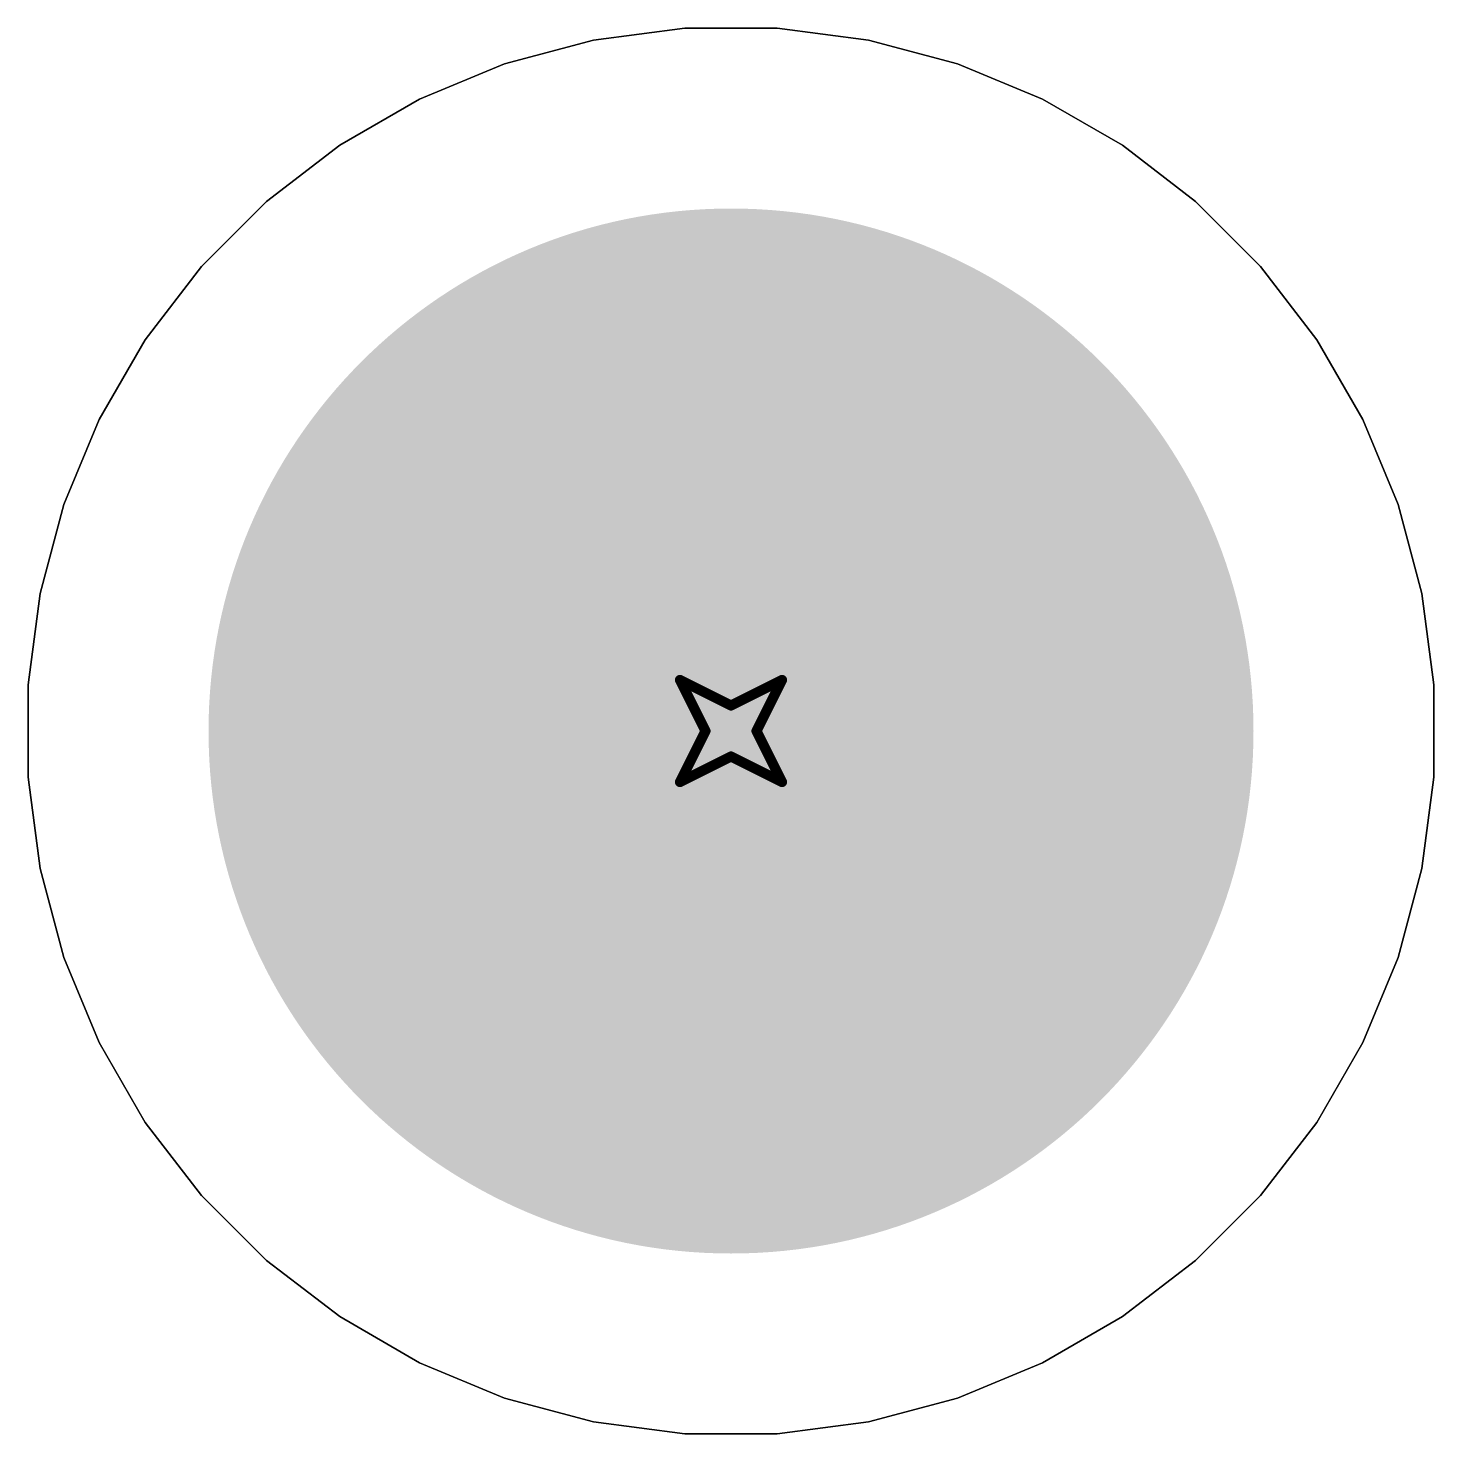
# Model space of a CAD drawing. Header units: inches. Extents: x 0 to 12.2, y 0 to 7.
# Drawn here: x 3.9961 to 4.2717, y 0.8465 to 1.122 of the extents above; entities that cross this region are included whole.
import ezdxf

# ---------------------------------------------------------------- set-up
doc = ezdxf.new("R2010")
doc.units = ezdxf.units.IN
doc.header["$MEASUREMENT"] = 0
for name, color, linetype in [('Bottom Layer', 5, 'Continuous'), ('Bottom Solder', 6, 'Continuous'), ('Drill Drawing', 1, 'Continuous'), ('Layer 1', 16, 'Continuous'), ('Layer 2', 76, 'Continuous'), ('Multi-Layer', 9, 'Continuous'), ('Pad Holes', 156, 'Continuous'), ('Top Layer', 1, 'Continuous'), ('Top Solder', 216, 'Continuous')]:
    doc.layers.add(name, color=color, linetype=linetype)

msp = doc.modelspace()

# ---------------------------------------------------------------- hatches: boundary and pattern name
at = {"layer": 'Bottom Layer'}
h = msp.add_hatch(color=5, dxfattribs=at)
edge = h.paths.add_edge_path()
edge.add_arc((4.13386, 0.98425), 0.09843, 0, 360)
at = {"layer": 'Bottom Solder'}
h = msp.add_hatch(color=6, dxfattribs=at)
edge = h.paths.add_edge_path()
edge.add_arc((4.13386, 0.98425), 0.10243, 0, 360)
at = {"layer": 'Layer 1'}
h = msp.add_hatch(color=16, dxfattribs=at)
edge = h.paths.add_edge_path()
edge.add_arc((4.13386, 0.98425), 0.09843, 0, 360)
at = {"layer": 'Layer 2'}
h = msp.add_hatch(color=76, dxfattribs=at)
edge = h.paths.add_edge_path()
edge.add_arc((4.13386, 0.98425), 0.09843, 0, 360)
at = {"layer": 'Multi-Layer'}
h = msp.add_hatch(color=9, dxfattribs=at)
edge = h.paths.add_edge_path()
edge.add_arc((4.13386, 0.98425), 0.09843, 0, 360)
at = {"layer": 'Pad Holes'}
h = msp.add_hatch(color=7, dxfattribs=at)
edge = h.paths.add_edge_path()
edge.add_arc((4.13386, 0.98425), 0.05906, 0, 360)
at = {"layer": 'Top Layer'}
h = msp.add_hatch(color=1, dxfattribs=at)
edge = h.paths.add_edge_path()
edge.add_arc((4.13386, 0.98425), 0.09843, 0, 360)
at = {"layer": 'Top Solder'}
h = msp.add_hatch(color=216, dxfattribs=at)
edge = h.paths.add_edge_path()
edge.add_arc((4.13386, 0.98425), 0.10243, 0, 360)

# ---------------------------------------------------------------- linework, layer by layer
at = {"layer": 'Bottom Layer'}
for p, q in [((4.12483, 1.12205), (4.10692, 1.11969)), ((4.14289, 1.12205), (4.12483, 1.12205)), ((4.1608, 1.11969), (4.14289, 1.12205)), ((4.10692, 1.11969), (4.08947, 1.11502)), ((4.17824, 1.11502), (4.1608, 1.11969)), ((4.08947, 1.11502), (4.07278, 1.1081)), ((4.19493, 1.1081), (4.17824, 1.11502)), ((4.07278, 1.1081), (4.05714, 1.09907)), ((4.21058, 1.09907), (4.19493, 1.1081)), ((4.05714, 1.09907), (4.04281, 1.08808)), ((4.22491, 1.08808), (4.21058, 1.09907)), ((4.04281, 1.08808), (4.03003, 1.0753)), ((4.23768, 1.0753), (4.22491, 1.08808)), ((4.03003, 1.0753), (4.01904, 1.06097)), ((4.24868, 1.06097), (4.23768, 1.0753)), ((4.01904, 1.06097), (4.01001, 1.04533)), ((4.25771, 1.04533), (4.24868, 1.06097)), ((4.01001, 1.04533), (4.00309, 1.02864)), ((4.26462, 1.02864), (4.25771, 1.04533)), ((4.00309, 1.02864), (3.99842, 1.01119)), ((4.26929, 1.01119), (4.26462, 1.02864)), ((3.99842, 1.01119), (3.99606, 0.99329)), ((4.27165, 0.99329), (4.26929, 1.01119)), ((3.99606, 0.99329), (3.99606, 0.97522)), ((4.27165, 0.97522), (4.27165, 0.99329)), ((3.99606, 0.97522), (3.99842, 0.95731)), ((4.26929, 0.95731), (4.27165, 0.97522)), ((3.99842, 0.95731), (4.00309, 0.93987)), ((4.26462, 0.93987), (4.26929, 0.95731)), ((4.00309, 0.93987), (4.01001, 0.92318)), ((4.25771, 0.92318), (4.26462, 0.93987)), ((4.01001, 0.92318), (4.01904, 0.90753)), ((4.24868, 0.90753), (4.25771, 0.92318)), ((4.01904, 0.90753), (4.03003, 0.8932)), ((4.23768, 0.8932), (4.24868, 0.90753)), ((4.03003, 0.8932), (4.04281, 0.88043)), ((4.22491, 0.88043), (4.23768, 0.8932)), ((4.04281, 0.88043), (4.05714, 0.86944)), ((4.21058, 0.86944), (4.22491, 0.88043)), ((4.05714, 0.86944), (4.07278, 0.8604)), ((4.19493, 0.8604), (4.21058, 0.86944)), ((4.07278, 0.8604), (4.08947, 0.85349)), ((4.17824, 0.85349), (4.19493, 0.8604)), ((4.08947, 0.85349), (4.10692, 0.84882)), ((4.1608, 0.84882), (4.17824, 0.85349)), ((4.10692, 0.84882), (4.12483, 0.84646)), ((4.12483, 0.84646), (4.14289, 0.84646)), ((4.14289, 0.84646), (4.1608, 0.84882))]:
    msp.add_line(p, q, dxfattribs=at)
at = {"layer": 'Drill Drawing'}
for points in [[(4.12386, 0.99425, 0.002, 0.002, 0), (4.13386, 0.98925, 0.002, 0.002, 0)], [(4.12386, 0.99425, 0.002, 0.002, 0), (4.12886, 0.98425, 0.002, 0.002, 0)], [(4.13386, 0.98925, 0.002, 0.002, 0), (4.14386, 0.99425, 0.002, 0.002, 0)], [(4.13886, 0.98425, 0.002, 0.002, 0), (4.14386, 0.99425, 0.002, 0.002, 0)], [(4.12386, 0.97425, 0.002, 0.002, 0), (4.12886, 0.98425, 0.002, 0.002, 0)], [(4.13886, 0.98425, 0.002, 0.002, 0), (4.14386, 0.97425, 0.002, 0.002, 0)], [(4.12386, 0.97425, 0.002, 0.002, 0), (4.13386, 0.97925, 0.002, 0.002, 0)], [(4.13386, 0.97925, 0.002, 0.002, 0), (4.14386, 0.97425, 0.002, 0.002, 0)]]:
    msp.add_lwpolyline(points, format="xyseb", dxfattribs=at)
for points in [[(4.12336, 0.99425, 0.001, 0.001, 1), (4.12436, 0.99425, 0.001, 0.001, 1)], [(4.12336, 0.99425, 0.001, 0.001, 1), (4.12436, 0.99425, 0.001, 0.001, 1)], [(4.14336, 0.99425, 0.001, 0.001, 1), (4.14436, 0.99425, 0.001, 0.001, 1)], [(4.14336, 0.99425, 0.001, 0.001, 1), (4.14436, 0.99425, 0.001, 0.001, 1)], [(4.13336, 0.98925, 0.001, 0.001, 1), (4.13436, 0.98925, 0.001, 0.001, 1)], [(4.13336, 0.98925, 0.001, 0.001, 1), (4.13436, 0.98925, 0.001, 0.001, 1)], [(4.12836, 0.98425, 0.001, 0.001, 1), (4.12936, 0.98425, 0.001, 0.001, 1)], [(4.12836, 0.98425, 0.001, 0.001, 1), (4.12936, 0.98425, 0.001, 0.001, 1)], [(4.13836, 0.98425, 0.001, 0.001, 1), (4.13936, 0.98425, 0.001, 0.001, 1)], [(4.13836, 0.98425, 0.001, 0.001, 1), (4.13936, 0.98425, 0.001, 0.001, 1)], [(4.13336, 0.97925, 0.001, 0.001, 1), (4.13436, 0.97925, 0.001, 0.001, 1)], [(4.13336, 0.97925, 0.001, 0.001, 1), (4.13436, 0.97925, 0.001, 0.001, 1)], [(4.12336, 0.97425, 0.001, 0.001, 1), (4.12436, 0.97425, 0.001, 0.001, 1)], [(4.12336, 0.97425, 0.001, 0.001, 1), (4.12436, 0.97425, 0.001, 0.001, 1)], [(4.14336, 0.97425, 0.001, 0.001, 1), (4.14436, 0.97425, 0.001, 0.001, 1)], [(4.14336, 0.97425, 0.001, 0.001, 1), (4.14436, 0.97425, 0.001, 0.001, 1)]]:
    msp.add_lwpolyline(points, format="xyseb", close=True, dxfattribs=at)
at = {"layer": 'Layer 1'}
for p, q in [((4.12483, 1.12205), (4.10692, 1.11969)), ((4.14289, 1.12205), (4.12483, 1.12205)), ((4.1608, 1.11969), (4.14289, 1.12205)), ((4.10692, 1.11969), (4.08947, 1.11502)), ((4.17824, 1.11502), (4.1608, 1.11969)), ((4.08947, 1.11502), (4.07278, 1.1081)), ((4.19493, 1.1081), (4.17824, 1.11502)), ((4.07278, 1.1081), (4.05714, 1.09907)), ((4.21058, 1.09907), (4.19493, 1.1081)), ((4.05714, 1.09907), (4.04281, 1.08808)), ((4.22491, 1.08808), (4.21058, 1.09907)), ((4.04281, 1.08808), (4.03003, 1.0753)), ((4.23768, 1.0753), (4.22491, 1.08808)), ((4.03003, 1.0753), (4.01904, 1.06097)), ((4.24868, 1.06097), (4.23768, 1.0753)), ((4.01904, 1.06097), (4.01001, 1.04533)), ((4.25771, 1.04533), (4.24868, 1.06097)), ((4.01001, 1.04533), (4.00309, 1.02864)), ((4.26462, 1.02864), (4.25771, 1.04533)), ((4.00309, 1.02864), (3.99842, 1.01119)), ((4.26929, 1.01119), (4.26462, 1.02864)), ((3.99842, 1.01119), (3.99606, 0.99329)), ((4.27165, 0.99329), (4.26929, 1.01119)), ((3.99606, 0.99329), (3.99606, 0.97522)), ((4.27165, 0.97522), (4.27165, 0.99329)), ((3.99606, 0.97522), (3.99842, 0.95731)), ((4.26929, 0.95731), (4.27165, 0.97522)), ((3.99842, 0.95731), (4.00309, 0.93987)), ((4.26462, 0.93987), (4.26929, 0.95731)), ((4.00309, 0.93987), (4.01001, 0.92318)), ((4.25771, 0.92318), (4.26462, 0.93987)), ((4.01001, 0.92318), (4.01904, 0.90753)), ((4.24868, 0.90753), (4.25771, 0.92318)), ((4.01904, 0.90753), (4.03003, 0.8932)), ((4.23768, 0.8932), (4.24868, 0.90753)), ((4.03003, 0.8932), (4.04281, 0.88043)), ((4.22491, 0.88043), (4.23768, 0.8932)), ((4.04281, 0.88043), (4.05714, 0.86944)), ((4.21058, 0.86944), (4.22491, 0.88043)), ((4.05714, 0.86944), (4.07278, 0.8604)), ((4.19493, 0.8604), (4.21058, 0.86944)), ((4.07278, 0.8604), (4.08947, 0.85349)), ((4.17824, 0.85349), (4.19493, 0.8604)), ((4.08947, 0.85349), (4.10692, 0.84882)), ((4.1608, 0.84882), (4.17824, 0.85349)), ((4.10692, 0.84882), (4.12483, 0.84646)), ((4.12483, 0.84646), (4.14289, 0.84646)), ((4.14289, 0.84646), (4.1608, 0.84882))]:
    msp.add_line(p, q, dxfattribs=at)
at = {"layer": 'Layer 2'}
for p, q in [((4.12483, 1.12205), (4.10692, 1.11969)), ((4.14289, 1.12205), (4.12483, 1.12205)), ((4.1608, 1.11969), (4.14289, 1.12205)), ((4.10692, 1.11969), (4.08947, 1.11502)), ((4.17824, 1.11502), (4.1608, 1.11969)), ((4.08947, 1.11502), (4.07278, 1.1081)), ((4.19493, 1.1081), (4.17824, 1.11502)), ((4.07278, 1.1081), (4.05714, 1.09907)), ((4.21058, 1.09907), (4.19493, 1.1081)), ((4.05714, 1.09907), (4.04281, 1.08808)), ((4.22491, 1.08808), (4.21058, 1.09907)), ((4.04281, 1.08808), (4.03003, 1.0753)), ((4.23768, 1.0753), (4.22491, 1.08808)), ((4.03003, 1.0753), (4.01904, 1.06097)), ((4.24868, 1.06097), (4.23768, 1.0753)), ((4.01904, 1.06097), (4.01001, 1.04533)), ((4.25771, 1.04533), (4.24868, 1.06097)), ((4.01001, 1.04533), (4.00309, 1.02864)), ((4.26462, 1.02864), (4.25771, 1.04533)), ((4.00309, 1.02864), (3.99842, 1.01119)), ((4.26929, 1.01119), (4.26462, 1.02864)), ((3.99842, 1.01119), (3.99606, 0.99329)), ((4.27165, 0.99329), (4.26929, 1.01119)), ((3.99606, 0.99329), (3.99606, 0.97522)), ((4.27165, 0.97522), (4.27165, 0.99329)), ((3.99606, 0.97522), (3.99842, 0.95731)), ((4.26929, 0.95731), (4.27165, 0.97522)), ((3.99842, 0.95731), (4.00309, 0.93987)), ((4.26462, 0.93987), (4.26929, 0.95731)), ((4.00309, 0.93987), (4.01001, 0.92318)), ((4.25771, 0.92318), (4.26462, 0.93987)), ((4.01001, 0.92318), (4.01904, 0.90753)), ((4.24868, 0.90753), (4.25771, 0.92318)), ((4.01904, 0.90753), (4.03003, 0.8932)), ((4.23768, 0.8932), (4.24868, 0.90753)), ((4.03003, 0.8932), (4.04281, 0.88043)), ((4.22491, 0.88043), (4.23768, 0.8932)), ((4.04281, 0.88043), (4.05714, 0.86944)), ((4.21058, 0.86944), (4.22491, 0.88043)), ((4.05714, 0.86944), (4.07278, 0.8604)), ((4.19493, 0.8604), (4.21058, 0.86944)), ((4.07278, 0.8604), (4.08947, 0.85349)), ((4.17824, 0.85349), (4.19493, 0.8604)), ((4.08947, 0.85349), (4.10692, 0.84882)), ((4.1608, 0.84882), (4.17824, 0.85349)), ((4.10692, 0.84882), (4.12483, 0.84646)), ((4.12483, 0.84646), (4.14289, 0.84646)), ((4.14289, 0.84646), (4.1608, 0.84882))]:
    msp.add_line(p, q, dxfattribs=at)
at = {"layer": 'Multi-Layer'}
for p, q in [((4.10692, 1.11969), (4.12483, 1.12205)), ((4.12483, 1.12205), (4.13386, 1.12205)), ((4.13386, 1.12205), (4.14289, 1.12205)), ((4.14289, 1.12205), (4.1608, 1.11969)), ((4.08947, 1.11502), (4.10692, 1.11969)), ((4.1608, 1.11969), (4.17824, 1.11502)), ((4.07278, 1.1081), (4.08947, 1.11502)), ((4.17824, 1.11502), (4.19493, 1.1081)), ((4.05714, 1.09907), (4.07278, 1.1081)), ((4.19493, 1.1081), (4.21058, 1.09907)), ((4.04281, 1.08808), (4.05714, 1.09907)), ((4.21058, 1.09907), (4.22491, 1.08808)), ((4.03003, 1.0753), (4.04281, 1.08808)), ((4.22491, 1.08808), (4.23768, 1.0753)), ((4.01904, 1.06097), (4.03003, 1.0753)), ((4.23768, 1.0753), (4.24868, 1.06097)), ((4.01001, 1.04533), (4.01904, 1.06097)), ((4.24868, 1.06097), (4.25771, 1.04533)), ((4.00309, 1.02864), (4.01001, 1.04533)), ((4.25771, 1.04533), (4.26462, 1.02864)), ((3.99842, 1.01119), (4.00309, 1.02864)), ((4.26462, 1.02864), (4.26929, 1.01119)), ((3.99606, 0.99329), (3.99842, 1.01119)), ((4.26929, 1.01119), (4.27165, 0.99329)), ((3.99606, 0.98425), (3.99606, 0.99329)), ((4.27165, 0.99329), (4.27165, 0.98425)), ((3.99606, 0.97522), (3.99606, 0.98425)), ((4.27165, 0.98425), (4.27165, 0.97522)), ((3.99842, 0.95731), (3.99606, 0.97522)), ((4.27165, 0.97522), (4.26929, 0.95731)), ((4.00309, 0.93987), (3.99842, 0.95731)), ((4.26929, 0.95731), (4.26462, 0.93987)), ((4.01001, 0.92318), (4.00309, 0.93987)), ((4.26462, 0.93987), (4.25771, 0.92318)), ((4.01904, 0.90753), (4.01001, 0.92318)), ((4.25771, 0.92318), (4.24868, 0.90753)), ((4.03003, 0.8932), (4.01904, 0.90753)), ((4.24868, 0.90753), (4.23768, 0.8932)), ((4.04281, 0.88043), (4.03003, 0.8932)), ((4.23768, 0.8932), (4.22491, 0.88043)), ((4.05714, 0.86944), (4.04281, 0.88043)), ((4.22491, 0.88043), (4.21058, 0.86944)), ((4.07278, 0.8604), (4.05714, 0.86944)), ((4.21058, 0.86944), (4.19493, 0.8604)), ((4.08947, 0.85349), (4.07278, 0.8604)), ((4.19493, 0.8604), (4.17824, 0.85349)), ((4.10692, 0.84882), (4.08947, 0.85349)), ((4.17824, 0.85349), (4.1608, 0.84882)), ((4.12483, 0.84646), (4.10692, 0.84882)), ((4.13386, 0.84646), (4.12483, 0.84646)), ((4.13386, 0.84646), (4.13386, 0.84646)), ((4.14289, 0.84646), (4.13386, 0.84646)), ((4.1608, 0.84882), (4.14289, 0.84646))]:
    msp.add_line(p, q, dxfattribs=at)
at = {"layer": 'Top Layer'}
for p, q in [((4.12483, 1.12205), (4.10692, 1.11969)), ((4.14289, 1.12205), (4.12483, 1.12205)), ((4.1608, 1.11969), (4.14289, 1.12205)), ((4.10692, 1.11969), (4.08947, 1.11502)), ((4.17824, 1.11502), (4.1608, 1.11969)), ((4.08947, 1.11502), (4.07278, 1.1081)), ((4.19493, 1.1081), (4.17824, 1.11502)), ((4.07278, 1.1081), (4.05714, 1.09907)), ((4.21058, 1.09907), (4.19493, 1.1081)), ((4.05714, 1.09907), (4.04281, 1.08808)), ((4.22491, 1.08808), (4.21058, 1.09907)), ((4.04281, 1.08808), (4.03003, 1.0753)), ((4.23768, 1.0753), (4.22491, 1.08808)), ((4.03003, 1.0753), (4.01904, 1.06097)), ((4.24868, 1.06097), (4.23768, 1.0753)), ((4.01904, 1.06097), (4.01001, 1.04533)), ((4.25771, 1.04533), (4.24868, 1.06097)), ((4.01001, 1.04533), (4.00309, 1.02864)), ((4.26462, 1.02864), (4.25771, 1.04533)), ((4.00309, 1.02864), (3.99842, 1.01119)), ((4.26929, 1.01119), (4.26462, 1.02864)), ((3.99842, 1.01119), (3.99606, 0.99329)), ((4.27165, 0.99329), (4.26929, 1.01119)), ((3.99606, 0.99329), (3.99606, 0.97522)), ((4.27165, 0.97522), (4.27165, 0.99329)), ((3.99606, 0.97522), (3.99842, 0.95731)), ((4.26929, 0.95731), (4.27165, 0.97522)), ((3.99842, 0.95731), (4.00309, 0.93987)), ((4.26462, 0.93987), (4.26929, 0.95731)), ((4.00309, 0.93987), (4.01001, 0.92318)), ((4.25771, 0.92318), (4.26462, 0.93987)), ((4.01001, 0.92318), (4.01904, 0.90753)), ((4.24868, 0.90753), (4.25771, 0.92318)), ((4.01904, 0.90753), (4.03003, 0.8932)), ((4.23768, 0.8932), (4.24868, 0.90753)), ((4.03003, 0.8932), (4.04281, 0.88043)), ((4.22491, 0.88043), (4.23768, 0.8932)), ((4.04281, 0.88043), (4.05714, 0.86944)), ((4.21058, 0.86944), (4.22491, 0.88043)), ((4.05714, 0.86944), (4.07278, 0.8604)), ((4.19493, 0.8604), (4.21058, 0.86944)), ((4.07278, 0.8604), (4.08947, 0.85349)), ((4.17824, 0.85349), (4.19493, 0.8604)), ((4.08947, 0.85349), (4.10692, 0.84882)), ((4.1608, 0.84882), (4.17824, 0.85349)), ((4.10692, 0.84882), (4.12483, 0.84646)), ((4.12483, 0.84646), (4.14289, 0.84646)), ((4.14289, 0.84646), (4.1608, 0.84882))]:
    msp.add_line(p, q, dxfattribs=at)

doc.saveas('drawing.dxf')
